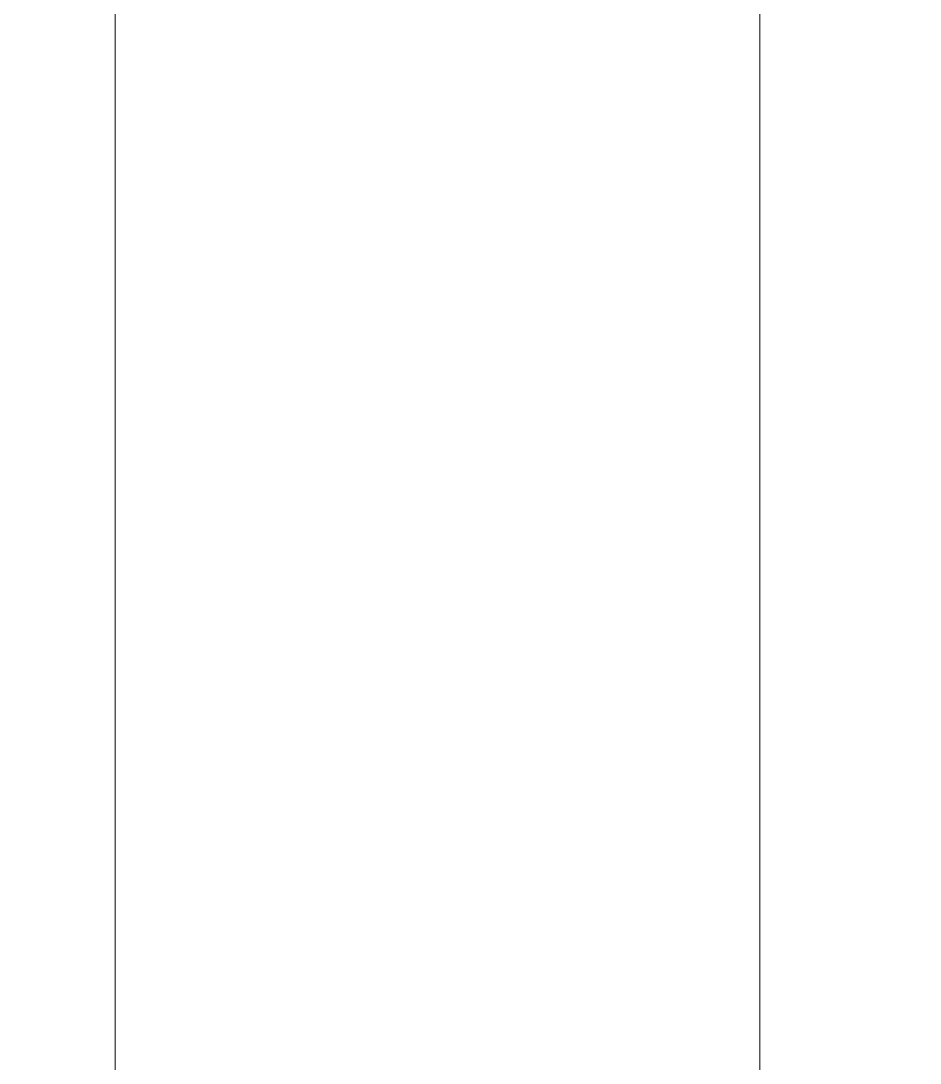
# Model space of a CAD drawing. Header units: inches. Extents: x 4017 to 5703, y -944 to 2840.
# Drawn here: x 5362.61 to 5369.59, y 925.36 to 933.45 of the extents above; entities that cross this region are included whole.
import ezdxf

# ---------------------------------------------------------------- set-up
doc = ezdxf.new("R2010")
doc.units = ezdxf.units.IN
doc.header["$MEASUREMENT"] = 0
doc.layers.get('0').update_dxf_attribs({"color": 5})
doc.layers.add('1 - bed panels', color=170, linetype='Continuous', lineweight=9)

# ---------------------------------------------------------------- blocks, each defined once
blk = doc.blocks.new('111')
at = {"layer": '1 - bed panels', "true_color": 0xc2c2c2}
h = blk.add_hatch(dxfattribs=at)
h.set_pattern_fill('LINE', color=9, scale=1.575, angle=-90)
h.set_pattern_definition([(270, (-7198.2296, -5166.2064), (5.000625, -2e-15), [])])
edge = h.paths.add_edge_path()
edge.add_line((5.9988, -102.9978), (1, -102.9978))
edge.add_line((1, -102.9978), (0.5, -0.7))
edge.add_line((0.5, -0.7), (210.5002, -0.7))
edge.add_line((210.5002, -0.7), (211.0002, -102.9978))
edge.add_line((211.0002, -102.9978), (206.0012, -102.9978))
edge.add_line((206.0012, -102.9978), (206.0012, -87.4333))
edge.add_arc((203.8004, -87.2042), 2.2128, 354.05881, 455.39388)
edge.add_line((203.5924, -85.0013), (49.5012, -85.0013))
edge.add_arc((49.5012, -83.0013), 2, 270, 360)
edge.add_line((51.5012, -83.0013), (51.4924, -77.6438))
edge.add_arc((48.4938, -77.8318), 3.0044, 3.58655, 70.40877)
edge.add_line((49.5012, -75.0013), (13.5012, -75.0013))
edge.add_arc((13.5012, -77.0013), 2, 90, 180)
edge.add_line((11.5012, -77.0013), (11.5012, -83.0013))
edge.add_arc((13.5012, -83.0013), 2, 180, 270)
edge.add_line((13.5012, -85.0013), (7.9989, -85.0013))
edge.add_arc((7.9989, -87.0013), 2, 90, 180)
edge.add_line((5.9989, -87.0013), (5.9988, -102.9978))

msp = doc.modelspace()

# ---------------------------------------------------------------- block references
msp.add_blockref('111', (5159.9451, 955.5821))

doc.saveas('drawing.dxf')
